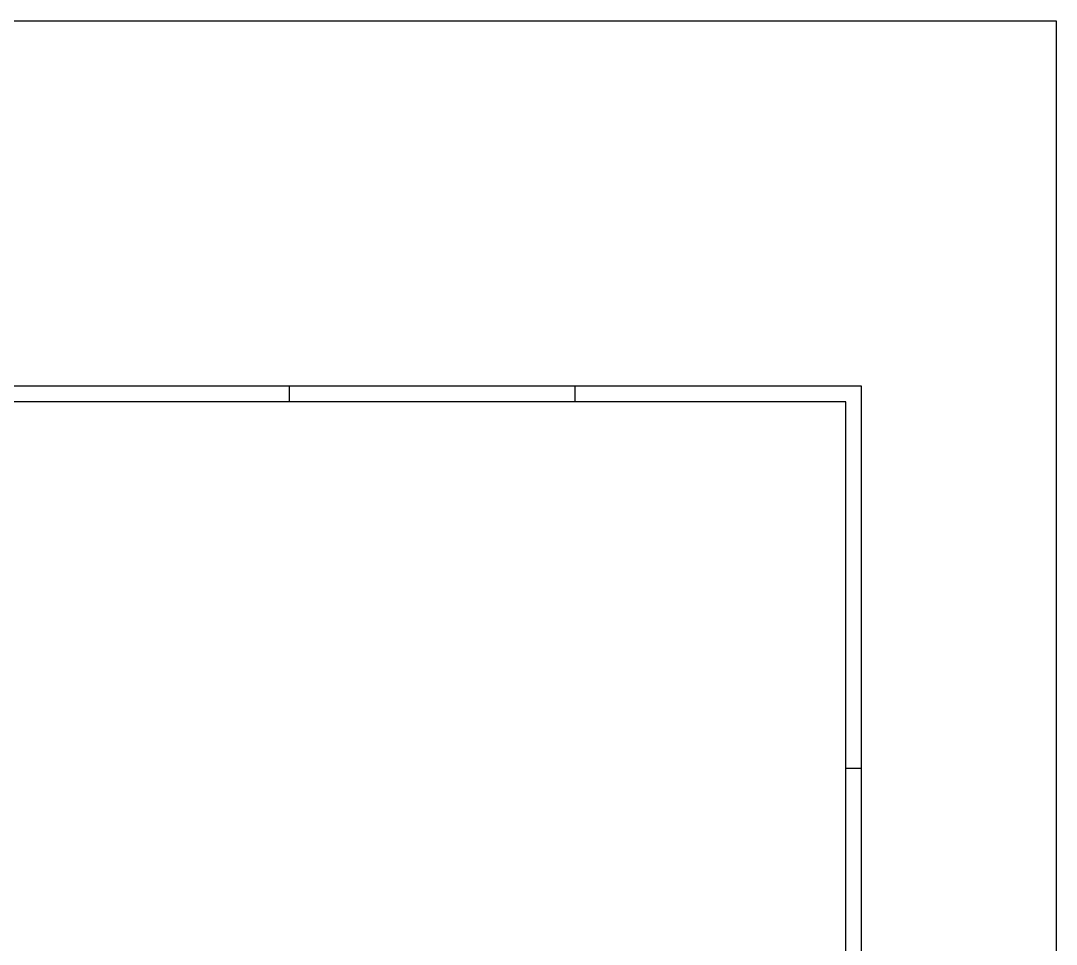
# Paper-space layout 'Layout1' of a CAD drawing. Header units: metres. Extents: x 2269 to 2509, y 667 to 906.
# Drawn here: x 2442 to 2508.9, y 846.2 to 906 of the extents above; entities that cross this region are included whole.
import ezdxf

# ---------------------------------------------------------------- set-up
doc = ezdxf.new("R2010")
doc.units = ezdxf.units.M
doc.header["$LTSCALE"] = 10
doc.header["$MEASUREMENT"] = 0
doc.layers.add('FORMATO', color=5, linetype='Continuous')
doc.layers.add('P06 - SELO-PADRÃO', color=6, linetype='Continuous')

# ---------------------------------------------------------------- blocks, each defined once
blk = doc.blocks.new('Formato A0 Principal')
at = {"layer": 'FORMATO', "color": 2}
for p, q in [((6668.88, 11218.65), (6668.88, 11208.65)), ((6853.88, 11208.65), (6853.88, 11218.65))]:
    blk.add_line(p, q, dxfattribs=at)
blk.add_lwpolyline([(5849.88, 10377.65), (7038.88, 10377.65), (7038.88, 11218.65), (5849.88, 11218.65)], close=True, dxfattribs=at)
at = {"layer": 'FORMATO', "color": 6}
blk.add_lwpolyline([(5874.88, 10387.65), (7028.88, 10387.65), (7028.88, 11208.65), (5874.88, 11208.65)], close=True, dxfattribs=at)
at = {"layer": 'FORMATO', "color": 2}
blk.add_lwpolyline([(7038.88, 10971.65), (7028.88, 10971.65)], dxfattribs=at)

psp = doc.layouts.get("Layout1")

# ---------------------------------------------------------------- linework, layer by layer
at = {"layer": 'P06 - SELO-PADRÃO', "color": 5}
psp.add_lwpolyline([(2269.381, 905.951), (2508.949, 905.951), (2508.949, 667.14), (2269.381, 667.14)], close=True, dxfattribs=at)

# ---------------------------------------------------------------- block references
at = {"layer": 'FORMATO', "xscale": 0.1, "yscale": 0.1, "zscale": 0.1}
psp.add_blockref('Formato A0 Principal', (1792.46, -239.547), dxfattribs=at)

doc.saveas('drawing.dxf')
